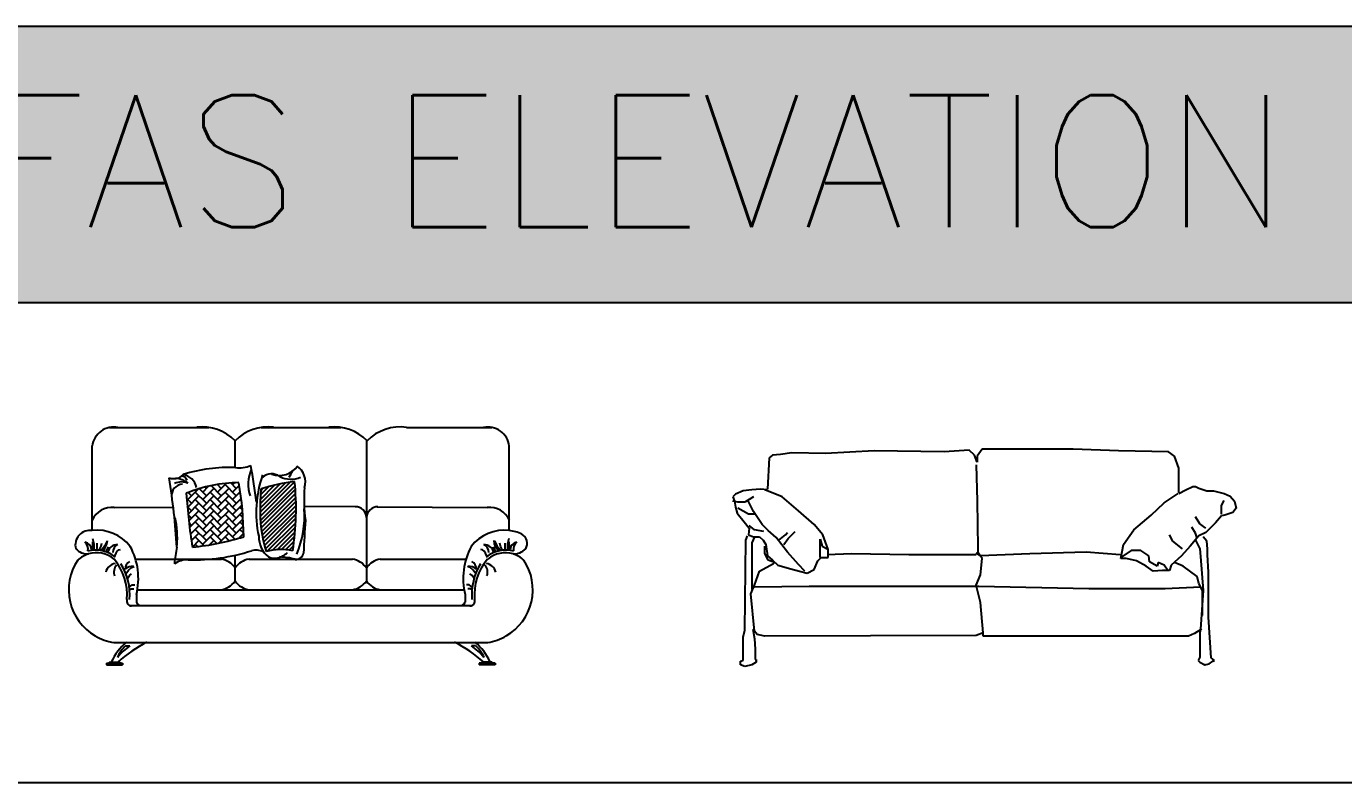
# Model space of a CAD drawing. Header units: millimetres. Extents: x 22852 to 54489, y 38200 to 53043.
# Drawn here: x 37756 to 42752, y 50174 to 53043 of the extents above; entities that cross this region are included whole.
import ezdxf

# ---------------------------------------------------------------- set-up
doc = ezdxf.new("R2010")
doc.units = ezdxf.units.MM
doc.layers.add('www.cad-blocks.net', color=7, linetype='Continuous')
doc.styles.get("Standard").update_dxf_attribs({"font": 'arial.ttf'})

# ---------------------------------------------------------------- blocks, each defined once
blk = doc.blocks.new('A$C41A21938')
for p, q in [((151.2, 801.2), (138, 791.3)), ((180.7, 804.4), (151.2, 801.2)), ((223.5, 811), (180.7, 804.4)), ((351.6, 807.7), (223.5, 811)), ((535.6, 817.6), (351.6, 807.7)), ((801.8, 814.3), (535.6, 817.6)), ((897.1, 820.9), (801.8, 814.3)), ((916.8, 801.2), (897.1, 820.9)), ((926.7, 774.9), (916.8, 801.2)), ((946.4, 824.1), (926.7, 797.9)), ((1081.1, 824.1), (946.4, 824.1)), ((1291.5, 824.1), (1081.1, 824.1)), ((1462.3, 817.6), (1291.5, 824.1)), ((1652.9, 814.3), (1462.3, 817.6)), ((1675.9, 797.9), (1652.9, 814.3)), ((138, 791.3), (131.4, 673.1)), ((923.4, 765), (926.7, 627.1)), ((926.7, 797.9), (926.7, 774.9)), ((1692.4, 751.9), (1675.9, 797.9)), ((1692.4, 712.5), (1692.4, 751.9)), ((1692.4, 660), (1692.4, 712.5)), ((9.9, 653.4), (0, 643.6)), ((39.4, 666.5), (9.9, 653.4)), ((72.3, 669.8), (39.4, 666.5)), ((105.2, 673.1), (72.3, 669.8)), ((131.4, 669.8), (105.2, 673.1)), ((187.3, 643.6), (121.6, 669.8)), ((1636.5, 620.6), (1689.1, 656.7)), ((1692.4, 656.7), (1718.7, 669.8)), ((1718.7, 669.8), (1745, 683)), ((1745, 683), (1754.8, 683)), ((1754.8, 683), (1768, 676.4)), ((1768, 676.4), (1797.5, 666.5)), ((1797.5, 666.5), (1823.8, 666.5)), ((1823.8, 666.5), (1863.3, 656.7)), ((1863.3, 656.7), (1886.3, 646.8)), ((0, 643.6), (6.6, 627.1)), ((19.7, 623.9), (0, 627.1)), ((6.6, 627.1), (9.9, 604.2)), ((9.9, 604.2), (16.4, 581.2)), ((46, 623.9), (19.7, 623.9)), ((59.2, 577.9), (19.7, 600.9)), ((78.9, 643.6), (46, 623.9)), ((78.9, 587.7), (55.9, 633.7)), ((249.7, 591), (187.3, 643.6)), ((926.7, 627.1), (930, 449.8)), ((1587.2, 574.6), (1636.5, 620.6)), ((1853.4, 610.7), (1863.3, 630.4)), ((1853.4, 577.9), (1853.4, 610.7)), ((1886.3, 646.8), (1902.7, 627.1)), ((1909.3, 600.9), (1896.1, 584.5)), ((1902.7, 627.1), (1909.3, 600.9)), ((16.4, 581.2), (42.7, 548.3)), ((85.4, 577.9), (59.2, 577.9)), ((111.7, 538.5), (78.9, 587.7)), ((308.9, 538.5), (249.7, 591)), ((1521.5, 518.8), (1587.2, 574.6)), ((1771.2, 541.8), (1754.8, 568)), ((1853.4, 571.3), (1830.4, 545.1)), ((1866.5, 574.6), (1853.4, 571.3)), ((1896.1, 584.5), (1866.5, 574.6)), ((42.7, 548.3), (62.4, 525.4)), ((62.4, 525.4), (59.2, 499.1)), ((82.2, 518.8), (62.4, 535.2)), ((118.3, 512.2), (82.2, 518.8)), ((134.7, 515.5), (111.7, 538.5)), ((164.3, 489.2), (134.7, 515.5)), ((200.5, 499.1), (207, 508.9)), ((210.3, 486), (236.6, 512.2)), ((341.8, 499.1), (308.9, 538.5)), ((1482.1, 463), (1521.5, 518.8)), ((1754.8, 505.7), (1741.7, 528.6)), ((1761.4, 486), (1754.8, 505.7)), ((1794.2, 508.9), (1768, 495.8)), ((1794.2, 525.4), (1771.2, 541.8)), ((1830.4, 545.1), (1794.2, 508.9)), ((46, 137.9), (49.3, 479.4)), ((49.3, 479.4), (55.9, 495.8)), ((59.2, 499.1), (78.9, 492.5)), ((82.2, 492.5), (72.3, 469.5)), ((72.3, 469.5), (72.3, 430.1)), ((78.9, 492.5), (101.9, 492.5)), ((101.9, 492.5), (115, 479.4)), ((115, 479.4), (124.9, 463)), ((121.6, 430.1), (121.6, 456.4)), ((124.9, 463), (131.4, 420.3)), ((207, 433.4), (164.3, 489.2)), ((174.2, 479.4), (200.5, 499.1)), ((193.9, 463), (210.3, 486)), ((331.9, 440), (331.9, 482.7)), ((331.9, 482.7), (338.5, 456.4)), ((338.5, 456.4), (358.2, 446.6)), ((361.5, 443.3), (341.8, 499.1)), ((930, 449.8), (930, 430.1)), ((1472.2, 410.4), (1482.1, 463)), ((1669.4, 476.1), (1656.2, 499.1)), ((1705.5, 446.6), (1669.4, 476.1)), ((1735.1, 456.4), (1702.2, 420.3)), ((1768, 495.8), (1735.1, 456.4)), ((1754.8, 479.4), (1771.2, 446.6)), ((1797.5, 476.1), (1784.4, 492.5)), ((1800.8, 446.6), (1797.5, 476.1)), ((72.3, 430.1), (72.3, 354.6)), ((134.7, 403.9), (121.6, 430.1)), ((131.4, 420.3), (151.2, 403.9)), ((157.7, 394), (134.7, 403.9)), ((151.2, 403.9), (170.9, 384.2)), ((249.7, 387.4), (207, 433.4)), ((308.9, 367.7), (322, 400.6)), ((322, 400.6), (335.2, 413.7)), ((331.9, 413.7), (331.9, 440)), ((335.2, 413.7), (361.5, 413.7)), ((450.2, 426.9), (358.2, 423.6)), ((361.5, 413.7), (361.5, 443.3)), ((667.1, 423.6), (450.2, 426.9)), ((923.4, 423.6), (667.1, 423.6)), ((939.8, 420.3), (923.4, 430.1)), ((946.4, 410.4), (930, 433.4)), ((1127.2, 426.9), (939.8, 420.3)), ((939.8, 348), (946.4, 410.4)), ((1340.8, 433.4), (1127.2, 426.9)), ((1468.9, 423.6), (1340.8, 433.4)), ((1511.6, 440), (1472.2, 413.7)), ((1491.9, 410.4), (1472.2, 410.4)), ((1531.4, 400.6), (1491.9, 410.4)), ((1547.8, 440), (1511.6, 440)), ((1567.5, 380.9), (1531.4, 400.6)), ((1577.4, 420.3), (1547.8, 440)), ((1580.6, 397.3), (1577.4, 420.3)), ((1702.2, 420.3), (1662.8, 384.2)), ((1771.2, 446.6), (1774.5, 417)), ((1774.5, 417), (1784.4, 288.9)), ((1800.8, 423.6), (1800.8, 446.6)), ((1804.1, 357.9), (1800.8, 423.6)), ((72.3, 354.6), (72.3, 292.2)), ((82.2, 308.6), (101.9, 361.2)), ((101.9, 361.2), (154.4, 390.7)), ((154.4, 390.7), (157.7, 394)), ((170.9, 384.2), (220.2, 371)), ((220.2, 371), (253, 361.2)), ((272.8, 361.2), (249.7, 387.4)), ((253, 361.2), (282.6, 354.6)), ((282.6, 354.6), (308.9, 367.7)), ((1593.8, 361.2), (1567.5, 380.9)), ((1610.2, 380.9), (1580.6, 397.3)), ((1629.9, 364.5), (1593.8, 361.2)), ((1613.5, 394), (1610.2, 380.9)), ((1636.5, 384.2), (1613.5, 394)), ((1656.2, 364.5), (1629.9, 364.5)), ((1649.7, 364.5), (1636.5, 384.2)), ((1662.8, 384.2), (1656.2, 364.5)), ((1708.8, 380.9), (1675.9, 394)), ((1761.4, 341.5), (1708.8, 380.9)), ((1804.1, 187.2), (1804.1, 357.9)), ((69, 275.8), (82.2, 308.6)), ((82.2, 302.1), (289.2, 305.4)), ((289.2, 305.4), (874.1, 305.4)), ((874.1, 305.4), (933.3, 305.4)), ((923.4, 308.6), (939.8, 348)), ((939.8, 243), (923.4, 308.6)), ((933.3, 305.4), (1350.6, 295.5)), ((1639.8, 295.5), (1774.5, 302.1)), ((1768, 315.2), (1761.4, 341.5)), ((1781.1, 288.9), (1768, 315.2)), ((82.2, 134.6), (69, 275.8)), ((1350.6, 295.5), (1639.8, 295.5)), ((1784.4, 288.9), (1774.5, 141.2)), ((1781.1, 193.7), (1781.1, 288.9)), ((949.7, 128.1), (939.8, 243)), ((1814, 32.8), (1804.1, 187.2)), ((39.4, 111.6), (46, 137.9)), ((39.4, 23), (39.4, 111.6)), ((75.6, 141.2), (82.2, 105.1)), ((92, 121.5), (82.2, 134.6)), ((82.2, 105.1), (85.4, 65.7)), ((121.6, 114.9), (92, 121.5)), ((923.4, 118.2), (121.6, 114.9)), ((949.7, 128.1), (923.4, 118.2)), ((949.7, 114.9), (949.7, 128.1)), ((1728.5, 114.9), (949.7, 114.9)), ((1751.5, 124.8), (1728.5, 114.9)), ((1777.8, 141.2), (1751.5, 124.8)), ((1774.5, 141.2), (1771.2, 128.1)), ((1771.2, 128.1), (1771.2, 36.1)), ((85.4, 65.7), (85.4, 26.3)), ((29.6, 19.7), (39.4, 23)), ((29.6, 6.6), (29.6, 19.7)), ((46, 0), (29.6, 6.6)), ((72.3, 6.6), (46, 0)), ((88.7, 16.4), (72.3, 6.6)), ((85.4, 26.3), (88.7, 26.3)), ((88.7, 26.3), (88.7, 16.4)), ((1771.2, 36.1), (1764.7, 23)), ((1764.7, 23), (1771.2, 16.4)), ((1771.2, 16.4), (1791, 6.6)), ((1791, 6.6), (1807.4, 9.9)), ((1807.4, 9.9), (1820.5, 19.7)), ((1827.1, 23), (1814, 32.8)), ((1820.5, 19.7), (1827.1, 23))]:
    blk.add_line(p, q)
blk.add_point((1791, 6.6))
blk = doc.blocks.new('A$C63A6746A')
for p, q in [((154.9, 900.3), (531.6, 900.3)), ((154.9, 900.3), (531.6, 900.3)), ((730.5, 900.3), (1032.7, 900.3)), ((730.5, 900.3), (1032.7, 900.3)), ((1283, 900.3), (1605.3, 900.3)), ((1283, 900.3), (1605.3, 900.3)), ((629.8, 851.1), (629.8, 748.2)), ((629.8, 851.1), (629.8, 748.2)), ((1129.8, 852.2), (1129.8, 316.4)), ((1129.8, 852.2), (1129.8, 316.4)), ((89.2, 509.4), (89.2, 830.2)), ((89.2, 509.4), (89.2, 830.2)), ((1671, 509.4), (1671, 830.2)), ((1671, 509.4), (1671, 830.2)), ((451.5, 626.7), (492, 667.3)), ((451.5, 626.7), (492, 667.3)), ((465.6, 640.9), (453.1, 653.4)), ((465.6, 640.9), (453.1, 653.4)), ((522.2, 612.6), (479.8, 655)), ((522.2, 612.6), (479.8, 655)), ((522.2, 640.9), (494.9, 668.2)), ((522.2, 640.9), (494.9, 668.2)), ((508.1, 655), (530.7, 677.7)), ((508.1, 655), (530.7, 677.7)), ((508.1, 626.7), (550.5, 669.2)), ((508.1, 626.7), (550.5, 669.2)), ((522.2, 669.2), (517, 674.4)), ((522.2, 669.2), (517, 674.4)), ((578.8, 612.6), (536.3, 655)), ((578.8, 612.6), (536.3, 655)), ((578.8, 640.9), (539.9, 679.7)), ((578.8, 640.9), (539.9, 679.7)), ((578.8, 669.2), (563.8, 684.2)), ((578.8, 669.2), (563.8, 684.2)), ((564.6, 655), (598.2, 688.6)), ((564.6, 655), (598.2, 688.6)), ((564.6, 683.3), (565.8, 684.5)), ((564.6, 683.3), (565.8, 684.5)), ((564.6, 626.7), (607, 669.2)), ((564.6, 626.7), (607, 669.2)), ((635.3, 640.9), (592.9, 683.3)), ((635.3, 640.9), (592.9, 683.3)), ((635.3, 612.6), (592.9, 655)), ((635.3, 612.6), (592.9, 655)), ((635.3, 669.2), (614.6, 689.9)), ((635.3, 669.2), (614.6, 689.9)), ((621.2, 683.3), (628.4, 690.5)), ((621.2, 683.3), (628.4, 690.5)), ((621.2, 655), (647.2, 681)), ((621.2, 655), (647.2, 681)), ((621.2, 626.7), (650.9, 656.4)), ((621.2, 626.7), (650.9, 656.4)), ((651.3, 653.2), (649.5, 655)), ((651.3, 653.2), (649.5, 655)), ((725.7, 578.6), (839.8, 692.7)), ((725.7, 578.6), (839.8, 692.7)), ((725.8, 594.7), (820.7, 689.5)), ((725.8, 594.7), (820.7, 689.5)), ((726, 563), (856.8, 693.9)), ((726, 563), (856.8, 693.9)), ((726.3, 611.1), (800.9, 685.7)), ((726.3, 611.1), (800.9, 685.7)), ((726.8, 627.5), (780.5, 681.2)), ((726.8, 627.5), (780.5, 681.2)), ((726.8, 547.9), (858.3, 679.4)), ((726.8, 547.9), (858.3, 679.4)), ((727.5, 644.1), (759.2, 675.8)), ((727.5, 644.1), (759.2, 675.8)), ((728, 533.2), (859.5, 664.7)), ((728, 533.2), (859.5, 664.7)), ((728.4, 660.9), (736.9, 669.4)), ((728.4, 660.9), (736.9, 669.4)), ((729.5, 518.9), (860.6, 649.9)), ((729.5, 518.9), (860.6, 649.9)), ((465.6, 612.6), (447.2, 631)), ((465.6, 612.6), (447.2, 631)), ((465.6, 584.3), (449.8, 600.1)), ((465.6, 584.3), (449.8, 600.1)), ((451.5, 598.5), (493.9, 640.9)), ((451.5, 598.5), (493.9, 640.9)), ((452.7, 571.3), (493.9, 612.6)), ((452.7, 571.3), (493.9, 612.6)), ((522.2, 584.3), (479.8, 626.7)), ((522.2, 584.3), (479.8, 626.7)), ((508.1, 598.5), (550.5, 640.9)), ((508.1, 598.5), (550.5, 640.9)), ((508.1, 570.2), (550.5, 612.6)), ((508.1, 570.2), (550.5, 612.6)), ((578.8, 584.3), (536.3, 626.7)), ((578.8, 584.3), (536.3, 626.7)), ((564.6, 598.5), (607, 640.9)), ((564.6, 598.5), (607, 640.9)), ((564.6, 570.2), (607, 612.6)), ((564.6, 570.2), (607, 612.6)), ((635.3, 584.3), (592.9, 626.7)), ((635.3, 584.3), (592.9, 626.7)), ((621.2, 598.5), (654.1, 631.4)), ((621.2, 598.5), (654.1, 631.4)), ((621.2, 570.2), (657, 606)), ((621.2, 570.2), (657, 606)), ((655.4, 620.8), (649.5, 626.7)), ((655.4, 620.8), (649.5, 626.7)), ((731.5, 504.9), (861.4, 634.8)), ((731.5, 504.9), (861.4, 634.8)), ((733.8, 491.3), (862, 619.5)), ((733.8, 491.3), (862, 619.5)), ((736.4, 478), (862.3, 603.9)), ((736.4, 478), (862.3, 603.9)), ((1088.5, 599.2), (893.4, 600.4)), ((1088.5, 599.2), (893.4, 600.4)), ((172.7, 596.8), (396.4, 598.2)), ((172.7, 596.8), (396.4, 598.2)), ((465.6, 556), (452.9, 568.7)), ((465.6, 556), (452.9, 568.7)), ((455.5, 545.9), (493.9, 584.3)), ((455.5, 545.9), (493.9, 584.3)), ((458.5, 520.6), (493.9, 556)), ((458.5, 520.6), (493.9, 556)), ((522.2, 556), (479.8, 598.5)), ((522.2, 556), (479.8, 598.5)), ((522.2, 527.7), (479.8, 570.2)), ((522.2, 527.7), (479.8, 570.2)), ((508.1, 541.9), (550.5, 584.3)), ((508.1, 541.9), (550.5, 584.3)), ((508.1, 513.6), (550.5, 556)), ((508.1, 513.6), (550.5, 556)), ((578.8, 556), (536.3, 598.5)), ((578.8, 556), (536.3, 598.5)), ((578.8, 527.7), (536.3, 570.2)), ((578.8, 527.7), (536.3, 570.2)), ((564.6, 541.9), (607, 584.3)), ((564.6, 541.9), (607, 584.3)), ((564.6, 513.6), (607, 556)), ((564.6, 513.6), (607, 556)), ((635.3, 556), (592.9, 598.5)), ((635.3, 556), (592.9, 598.5)), ((635.3, 527.7), (592.9, 570.2)), ((635.3, 527.7), (592.9, 570.2)), ((621.2, 541.9), (659.4, 580.1)), ((621.2, 541.9), (659.4, 580.1)), ((621.2, 513.6), (661.3, 553.8)), ((621.2, 513.6), (661.3, 553.8)), ((658.6, 589.3), (649.5, 598.5)), ((658.6, 589.3), (649.5, 598.5)), ((661, 558.6), (649.5, 570.2)), ((661, 558.6), (649.5, 570.2)), ((739.3, 465), (862.4, 588.1)), ((739.3, 465), (862.4, 588.1)), ((742.5, 452.3), (862.2, 572)), ((742.5, 452.3), (862.2, 572)), ((746, 439.8), (861.8, 555.7)), ((746, 439.8), (861.8, 555.7)), ((1169.9, 599.4), (1587.4, 596.8)), ((1169.9, 599.4), (1587.4, 596.8)), ((465.6, 527.7), (456.5, 536.9)), ((465.6, 527.7), (456.5, 536.9)), ((465.6, 499.5), (460.6, 504.5)), ((465.6, 499.5), (460.6, 504.5)), ((461.8, 495.7), (493.9, 527.7)), ((461.8, 495.7), (493.9, 527.7)), ((522.2, 499.5), (479.8, 541.9)), ((522.2, 499.5), (479.8, 541.9)), ((522.2, 471.2), (479.8, 513.6)), ((522.2, 471.2), (479.8, 513.6)), ((508.1, 485.3), (550.5, 527.7)), ((508.1, 485.3), (550.5, 527.7)), ((578.8, 499.5), (536.3, 541.9)), ((578.8, 499.5), (536.3, 541.9)), ((578.8, 471.2), (536.3, 513.6)), ((578.8, 471.2), (536.3, 513.6)), ((564.6, 485.3), (607, 527.7)), ((564.6, 485.3), (607, 527.7)), ((635.3, 499.5), (592.9, 541.9)), ((635.3, 499.5), (592.9, 541.9)), ((630.6, 475.9), (592.9, 513.6)), ((630.6, 475.9), (592.9, 513.6)), ((621.2, 485.3), (662.8, 526.9)), ((621.2, 485.3), (662.8, 526.9)), ((662.7, 528.6), (649.5, 541.9)), ((662.7, 528.6), (649.5, 541.9)), ((663.7, 499.4), (649.5, 513.6)), ((663.7, 499.4), (649.5, 513.6)), ((752.7, 430.7), (861.1, 539)), ((752.7, 430.7), (861.1, 539)), ((772.5, 434.5), (860, 522.1)), ((772.5, 434.5), (860, 522.1)), ((790.3, 436.4), (858.6, 504.8)), ((790.3, 436.4), (858.6, 504.8)), ((90.4, 466.6), (89.9, 448.7)), ((90.4, 466.6), (89.9, 448.7)), ((90.3, 479.3), (95.5, 458.4)), ((90.3, 479.3), (95.5, 458.4)), ((95.5, 458.4), (95.5, 449.1)), ((95.5, 458.4), (95.5, 449.1)), ((106.1, 461.5), (106.1, 444.8)), ((106.1, 461.5), (106.1, 444.8)), ((115, 434.7), (122.8, 449.8)), ((115, 434.7), (122.8, 449.8)), ((122.8, 449.8), (125.1, 461.5)), ((122.8, 449.8), (125.1, 461.5)), ((136.8, 451.4), (130.4, 443.3)), ((136.8, 451.4), (130.4, 443.3)), ((145.5, 470.6), (136.8, 451.4)), ((145.5, 470.6), (136.8, 451.4)), ((138.5, 444.2), (145.2, 458.2)), ((138.5, 444.2), (145.2, 458.2)), ((145.2, 458.2), (146.9, 471)), ((145.2, 458.2), (146.9, 471)), ((465.6, 471.2), (465.3, 471.5)), ((465.6, 471.2), (465.3, 471.5)), ((465.4, 470.9), (493.9, 499.5)), ((465.4, 470.9), (493.9, 499.5)), ((469.2, 446.4), (493.9, 471.2)), ((469.2, 446.4), (493.9, 471.2)), ((513.5, 451.6), (479.8, 485.3)), ((513.5, 451.6), (479.8, 485.3)), ((488.5, 448.3), (479.8, 457)), ((488.5, 448.3), (479.8, 457)), ((508.1, 457), (550.5, 499.5)), ((508.1, 457), (550.5, 499.5)), ((534.1, 454.8), (550.5, 471.2)), ((534.1, 454.8), (550.5, 471.2)), ((561.8, 459.8), (536.3, 485.3)), ((561.8, 459.8), (536.3, 485.3)), ((537.9, 455.4), (536.3, 457)), ((537.9, 455.4), (536.3, 457)), ((568.8, 461.2), (607, 499.5)), ((568.8, 461.2), (607, 499.5)), ((608.1, 470.1), (592.9, 485.3)), ((608.1, 470.1), (592.9, 485.3)), ((605.2, 469.4), (607, 471.2)), ((605.2, 469.4), (607, 471.2)), ((643.8, 479.6), (663.6, 499.5)), ((643.8, 479.6), (663.6, 499.5)), ((652.6, 482.2), (649.5, 485.3)), ((652.6, 482.2), (649.5, 485.3)), ((806.7, 436.9), (856.9, 487.1)), ((806.7, 436.9), (856.9, 487.1)), ((822, 436.3), (854.8, 469.1)), ((822, 436.3), (854.8, 469.1)), ((836.4, 434.8), (852.3, 450.7)), ((836.4, 434.8), (852.3, 450.7)), ((1614.9, 458.2), (1613.3, 471)), ((1614.9, 458.2), (1613.3, 471)), ((1614.7, 470.6), (1623.4, 451.4)), ((1614.7, 470.6), (1623.4, 451.4)), ((1621.6, 444.2), (1614.9, 458.2)), ((1621.6, 444.2), (1614.9, 458.2)), ((1623.4, 451.4), (1629.8, 443.3)), ((1623.4, 451.4), (1629.8, 443.3)), ((1637.3, 449.8), (1635.1, 461.5)), ((1637.3, 449.8), (1635.1, 461.5)), ((1645.1, 434.7), (1637.3, 449.8)), ((1645.1, 434.7), (1637.3, 449.8)), ((1654.1, 461.5), (1654.1, 444.8)), ((1654.1, 461.5), (1654.1, 444.8)), ((1669.8, 479.3), (1664.6, 458.4)), ((1669.8, 479.3), (1664.6, 458.4)), ((1664.6, 458.4), (1664.6, 449.1)), ((1664.6, 458.4), (1664.6, 449.1)), ((1669.7, 466.6), (1670.3, 448.7)), ((1669.7, 466.6), (1670.3, 448.7)), ((89.9, 448.7), (91, 434.2)), ((89.9, 448.7), (91, 434.2)), ((95.5, 449.1), (95.5, 438.7)), ((95.5, 449.1), (95.5, 438.7)), ((95.5, 438.7), (95.5, 434.6)), ((95.5, 438.7), (95.5, 434.6)), ((106.1, 444.8), (105.5, 434.2)), ((106.1, 444.8), (105.5, 434.2)), ((130.4, 443.3), (121.1, 433.4)), ((130.4, 443.3), (121.1, 433.4)), ((130.1, 431.4), (138.5, 444.2)), ((130.1, 431.4), (138.5, 444.2)), ((143.7, 435.2), (140.8, 427.6)), ((143.7, 435.2), (140.8, 427.6)), ((150.1, 447.4), (143.7, 435.2)), ((150.1, 447.4), (143.7, 435.2)), ((173.1, 409), (179.8, 423)), ((173.1, 409), (179.8, 423)), ((179.8, 423), (183.7, 430.8)), ((179.8, 423), (183.7, 430.8)), ((183.7, 430.8), (190.4, 435.8)), ((183.7, 430.8), (190.4, 435.8)), ((190.4, 435.8), (196.6, 437)), ((190.4, 435.8), (196.6, 437)), ((253.4, 400.3), (578.9, 400.3)), ((253.4, 400.3), (578.9, 400.3)), ((629.8, 415.4), (629.8, 316.1)), ((629.8, 415.4), (629.8, 316.1)), ((683.4, 400.3), (1076.8, 400.3)), ((683.4, 400.3), (1076.8, 400.3)), ((1181.2, 400.3), (1506.7, 400.3)), ((1181.2, 400.3), (1506.7, 400.3)), ((1569.7, 435.8), (1563.5, 437)), ((1569.7, 435.8), (1563.5, 437)), ((1576.4, 430.8), (1569.7, 435.8)), ((1576.4, 430.8), (1569.7, 435.8)), ((1580.3, 423), (1576.4, 430.8)), ((1580.3, 423), (1576.4, 430.8)), ((1587, 409), (1580.3, 423)), ((1587, 409), (1580.3, 423)), ((1610, 447.4), (1616.4, 435.2)), ((1610, 447.4), (1616.4, 435.2)), ((1616.4, 435.2), (1619.3, 427.6)), ((1616.4, 435.2), (1619.3, 427.6)), ((1630, 431.4), (1621.6, 444.2)), ((1630, 431.4), (1621.6, 444.2)), ((1629.8, 443.3), (1639.1, 433.4)), ((1629.8, 443.3), (1639.1, 433.4)), ((1654.1, 444.8), (1654.6, 434.2)), ((1654.1, 444.8), (1654.6, 434.2)), ((1664.6, 449.1), (1664.6, 438.7)), ((1664.6, 449.1), (1664.6, 438.7)), ((1664.6, 438.7), (1664.6, 434.6)), ((1664.6, 438.7), (1664.6, 434.6)), ((1670.3, 448.7), (1669.1, 434.2)), ((1670.3, 448.7), (1669.1, 434.2)), ((216.5, 344.4), (226.6, 358.8)), ((216.5, 344.4), (226.6, 358.8)), ((226.6, 358.8), (237.6, 369)), ((226.6, 358.8), (237.6, 369)), ((237.6, 369), (247.8, 372.3)), ((237.6, 369), (247.8, 372.3)), ((1522.5, 369), (1512.3, 372.3)), ((1522.5, 369), (1512.3, 372.3)), ((1533.5, 358.8), (1522.5, 369)), ((1533.5, 358.8), (1522.5, 369)), ((1543.7, 344.4), (1533.5, 358.8)), ((1543.7, 344.4), (1533.5, 358.8)), ((222.4, 327.5), (230, 339.3)), ((222.4, 327.5), (230, 339.3)), ((228.3, 293.6), (241, 303.8)), ((228.3, 293.6), (241, 303.8)), ((230, 339.3), (238.5, 345.3)), ((230, 339.3), (238.5, 345.3)), ((241, 303.8), (251.2, 302.9)), ((241, 303.8), (251.2, 302.9)), ((1519.1, 303.8), (1508.9, 302.9)), ((1519.1, 303.8), (1508.9, 302.9)), ((1531.8, 293.6), (1519.1, 303.8)), ((1531.8, 293.6), (1519.1, 303.8)), ((1530.1, 339.3), (1521.6, 345.3)), ((1530.1, 339.3), (1521.6, 345.3)), ((1537.7, 327.5), (1530.1, 339.3)), ((1537.7, 327.5), (1530.1, 339.3)), ((229.2, 284.3), (236.8, 287.7)), ((229.2, 284.3), (236.8, 287.7)), ((236.8, 287.7), (247, 287.7)), ((236.8, 287.7), (247, 287.7)), ((256.7, 267.9), (256.7, 237.7)), ((256.7, 267.9), (256.7, 237.7)), ((260.5, 284.7), (1499.6, 284.7)), ((260.5, 284.7), (1499.6, 284.7)), ((1503.5, 267.9), (1503.5, 237.7)), ((1503.5, 267.9), (1503.5, 237.7)), ((1523.3, 287.7), (1513.2, 287.7)), ((1523.3, 287.7), (1513.2, 287.7)), ((1531, 284.3), (1523.3, 287.7)), ((1531, 284.3), (1523.3, 287.7)), ((230.8, 224.8), (1529.4, 224.8)), ((230.8, 224.8), (1529.4, 224.8)), ((171.1, 84.7), (1589.1, 84.7)), ((171.1, 84.7), (1589.1, 84.7)), ((216.6, 71.6), (232.4, 71.6)), ((216.6, 71.6), (232.4, 71.6)), ((1543.5, 71.6), (1527.7, 71.6)), ((1543.5, 71.6), (1527.7, 71.6)), ((143, 6.6), (203.5, 6.6)), ((143, 6.6), (143, 0)), ((143, 6.6), (203.5, 6.6)), ((143, 6.6), (143, 0)), ((143, 0.3), (203.5, 0.3)), ((143, 0.3), (203.5, 0.3)), ((153.6, 10), (194.9, 10)), ((153.6, 10), (153.6, 6.6)), ((153.6, 10), (194.9, 10)), ((153.6, 10), (153.6, 6.6)), ((194.9, 10), (194.9, 6.6)), ((194.9, 10), (194.9, 6.6)), ((203.5, 6.6), (203.5, 0)), ((203.5, 6.6), (203.5, 0)), ((1617.1, 6.6), (1556.6, 6.6)), ((1556.6, 6.6), (1556.6, 0)), ((1617.1, 6.6), (1556.6, 6.6)), ((1556.6, 6.6), (1556.6, 0)), ((1617.1, 0), (1556.6, 0)), ((1617.1, 0), (1556.6, 0)), ((1606.5, 10), (1565.3, 10)), ((1565.3, 10), (1565.3, 6.6)), ((1606.5, 10), (1565.3, 10)), ((1565.3, 10), (1565.3, 6.6)), ((1606.5, 10), (1606.5, 6.6)), ((1606.5, 10), (1606.5, 6.6)), ((1617.1, 6.6), (1617.1, 0)), ((1617.1, 6.6), (1617.1, 0))]:
    blk.add_line(p, q)
for centre, radius, start, end in [((171.1, 819.3), 82.6, 79.005, 172.4153), ((171.1, 819.3), 82.6, 79.005, 172.4153), ((506.3, 727.1), 175.1, 44.5331, 96.8215), ((506.3, 727.1), 175.1, 44.5331, 96.8215), ((755.9, 727.1), 175.1, 83.1785, 135.4669), ((755.9, 727.1), 175.1, 83.1785, 135.4669), ((1007.4, 727.1), 175.1, 44.5331, 96.8215), ((1007.4, 727.1), 175.1, 44.5331, 96.8215), ((1257, 727.1), 175.1, 81.9158, 135.4669), ((1257, 727.1), 175.1, 81.9158, 135.4669), ((1283, 910.3), 10, 261.9158, 270), ((1283, 910.3), 10, 261.9158, 270), ((1589, 819.3), 82.6, 7.5847, 100.995), ((1589, 819.3), 82.6, 7.5847, 100.995), ((647.6, 847), 100, 261.3295, 295.288), ((647.6, 847), 100, 261.3295, 295.288), ((-2380.1, 191.2), 3122, 7.8374, 10.4333), ((-2380.1, 191.2), 3122, 7.8374, 10.4333), ((799.1, 803.2), 84.7, 250.3792, 324.0819), ((799.1, 803.2), 84.7, 250.3792, 324.0819), ((825.9, 694), 71.7, 342.8702, 55.9823), ((825.9, 694), 71.7, 342.8702, 55.9823), ((-2214.4, 281.2), 2630, 3.5879, 9.3613), ((-2214.4, 281.2), 2630, 3.5879, 9.3613), ((399.2, 776), 69.6, 254.4676, 284.8565), ((399.2, 776), 69.6, 254.4676, 284.8565), ((394.8, 614.4), 93.9, 52.0041, 82.875), ((394.8, 614.4), 93.9, 52.0041, 82.875), ((396.6, 757.8), 53.2, 292.6163, 319.9209), ((396.6, 757.8), 53.2, 292.6163, 319.9209), ((427.5, 693), 22.4, 15.5868, 94.0145), ((427.5, 693), 22.4, 15.5868, 94.0145), ((427.7, 662.8), 58, 9.5448, 84.3395), ((427.7, 662.8), 58, 9.5448, 84.3395), ((610, 159.5), 589.1, 87.8163, 107.3161), ((610, 159.5), 589.1, 87.8163, 107.3161), ((824.6, 684.7), 143.7, 156.9202, 197.989), ((824.6, 684.7), 143.7, 156.9202, 197.989), ((1136, 577.4), 425.1, 160.3837, 192.2146), ((1136, 577.4), 425.1, 160.3837, 192.2146), ((769, 676.8), 47.7, 61.8481, 143.6977), ((769, 676.8), 47.7, 61.8481, 143.6977), ((767.8, 650.7), 71.5, 62.2324, 78.4845), ((767.8, 650.7), 71.5, 62.2324, 78.4845), ((841.9, 792.7), 88.7, 242.5989, 294.8842), ((841.9, 792.7), 88.7, 242.5989, 294.8842), ((611, 846.4), 262.8, 329.0444, 335.4066), ((611, 846.4), 262.8, 329.0444, 335.4066), ((434.4, 641.1), 44.2, 94.3789, 185.9246), ((434.4, 641.1), 44.2, 94.3789, 185.9246), ((427.6, 628.5), 64.9, 67.2921, 113.8646), ((427.6, 628.5), 64.9, 67.2921, 113.8646), ((647.1, 169.3), 521.6, 90.1746, 112.7138), ((647.1, 169.3), 521.6, 90.1746, 112.7138), ((2750.5, 811.6), 2310.3, 183.9994, 189.098), ((2750.5, 811.6), 2310.3, 183.9994, 189.098), ((-693, 467.2), 1357.1, 0.779, 9.4843), ((-693, 467.2), 1357.1, 0.779, 9.4843), ((2626.4, 557.1), 1900.9, 176.6895, 178.6509), ((2626.4, 557.1), 1900.9, 176.6895, 178.6509), ((952.4, -43.6), 744.9, 97.3861, 107.4773), ((952.4, -43.6), 744.9, 97.3861, 107.4773), ((-101.3, 590), 963.7, 350.6043, 6.2634), ((-101.3, 590), 963.7, 350.6043, 6.2634), ((1523.7, 627), 631, 175.8271, 187.23), ((1523.7, 627), 631, 175.8271, 187.23), ((1229.2, 581.4), 503.5, 177.6712, 197.5283), ((1229.2, 581.4), 503.5, 177.6712, 197.5283), ((164, 514.9), 82.4, 83.9332, 155.8964), ((164, 514.9), 82.4, 83.9332, 155.8964), ((31.4, 481), 380.6, 355.8053, 11.6303), ((31.4, 481), 380.6, 355.8053, 11.6303), ((518.3, 565.2), 376.1, 337.2199, 4.0319), ((518.3, 565.2), 376.1, 337.2199, 4.0319), ((1086.7, 556.2), 43.2, 3.3063, 90.2037), ((1086.7, 556.2), 43.2, 3.3063, 90.2037), ((1172.9, 556.2), 43.2, 89.7963, 176.6937), ((1172.9, 556.2), 43.2, 89.7963, 176.6937), ((1596.2, 514.9), 82.4, 24.1036, 96.0668), ((1596.2, 514.9), 82.4, 24.1036, 96.0668), ((80.9, 454.2), 55.8, 81.5152, 194.5821), ((80.9, 454.2), 55.8, 81.5152, 194.5821), ((108.1, 352.2), 158.3, 37.7144, 96.8733), ((108.1, 352.2), 158.3, 37.7144, 96.8733), ((3421.7, 349), 2531.7, 175.5025, 178.3052), ((3421.7, 349), 2531.7, 175.5025, 178.3052), ((1652, 352.2), 158.3, 83.1267, 142.2856), ((1652, 352.2), 158.3, 83.1267, 142.2856), ((1652, 352.2), 158.3, 65.0119, 83.1267), ((1652, 352.2), 158.3, 65.0119, 83.1267), ((39.9, 438.9), 33.4, 348.0309, 51.1781), ((39.9, 438.9), 33.4, 348.0309, 51.1781), ((56.8, 436), 29.2, 2.9292, 80.9543), ((56.8, 436), 29.2, 2.9292, 80.9543), ((184.2, 419), 36.9, 88.074, 168.5796), ((184.2, 419), 36.9, 88.074, 168.5796), ((201.1, 426.2), 34.1, 117.3104, 180.728), ((201.1, 426.2), 34.1, 117.3104, 180.728), ((375.3, 1410.3), 968.6, 275.5629, 287.3395), ((375.3, 1410.3), 968.6, 275.5629, 287.3395), ((824.2, 488.1), 103.7, 180.3867, 229.8102), ((824.2, 488.1), 103.7, 180.3867, 229.8102), ((1559.1, 426.2), 34.1, 359.272, 62.6896), ((1559.1, 426.2), 34.1, 359.272, 62.6896), ((1576, 419), 36.9, 11.4204, 91.926), ((1576, 419), 36.9, 11.4204, 91.926), ((1703.3, 436), 29.2, 99.0457, 177.0708), ((1703.3, 436), 29.2, 99.0457, 177.0708), ((1720.2, 438.9), 33.4, 128.8219, 191.9691), ((1720.2, 438.9), 33.4, 128.8219, 191.9691), ((1697.6, 460.6), 41.1, 330.1079, 58.8514), ((1697.6, 460.6), 41.1, 330.1079, 58.8514), ((73.4, 485), 64.7, 223.9927, 271.1673), ((73.4, 485), 64.7, 223.9927, 271.1673), ((104.3, 321.6), 103.1, 106.679, 132.9701), ((104.3, 321.6), 103.1, 106.679, 132.9701), ((102.1, 316.5), 118.4, 50.807, 105.1392), ((102.1, 316.5), 118.4, 50.807, 105.1392), ((105.3, 320.1), 104.8, 50.2154, 106.9234), ((105.3, 320.1), 104.8, 50.2154, 106.9234), ((13.9, 266.3), 207.6, 354.9715, 40.2954), ((13.9, 266.3), 207.6, 354.9715, 40.2954), ((6.9, 327.2), 257.2, 346.2496, 28.2866), ((6.9, 327.2), 257.2, 346.2496, 28.2866), ((816.2, 353.2), 416.2, 167.1456, 175.8231), ((816.2, 353.2), 416.2, 167.1456, 175.8231), ((474.6, 1100.3), 702.3, 268.2928, 288.101), ((474.6, 1100.3), 702.3, 268.2928, 288.101), ((566.3, 322.4), 79, 34.8193, 81.2046), ((566.3, 322.4), 79, 34.8193, 81.2046), ((696, 322.4), 79, 98.7954, 145.1807), ((696, 322.4), 79, 98.7954, 145.1807), ((709.8, 371.6), 63.5, 63.6112, 105.5155), ((709.8, 371.6), 63.5, 63.6112, 105.5155), ((680, 439.2), 59.1, 349.5027, 351.046), ((680, 439.2), 59.1, 349.5027, 351.046), ((805.6, 210.6), 226.4, 78.8084, 104.4625), ((805.6, 210.6), 226.4, 78.8084, 104.4625), ((780.2, 457.9), 54.1, 244.9434, 290.4784), ((780.2, 457.9), 54.1, 244.9434, 290.4784), ((770.1, 489.9), 87.3, 285.1301, 312.9462), ((770.1, 489.9), 87.3, 285.1301, 312.9462), ((788.6, 111.8), 297.3, 76.2323, 87.9639), ((788.6, 111.8), 297.3, 76.2323, 87.9639), ((859.8, 430.9), 32.1, 269.1835, 347.3593), ((859.8, 430.9), 32.1, 269.1835, 347.3593), ((1064.2, 322.4), 79, 34.8193, 81.2046), ((1064.2, 322.4), 79, 34.8193, 81.2046), ((1193.8, 322.4), 79, 98.7954, 145.1807), ((1193.8, 322.4), 79, 98.7954, 145.1807), ((1753.2, 327.2), 257.2, 151.7134, 193.7504), ((1753.2, 327.2), 257.2, 151.7134, 193.7504), ((1746.2, 266.3), 207.6, 139.7046, 185.0285), ((1746.2, 266.3), 207.6, 139.7046, 185.0285), ((1658, 316.5), 118.4, 74.8608, 129.193), ((1658, 316.5), 118.4, 74.8608, 129.193), ((1655.8, 321.6), 103.1, 73.321, 129.9572), ((1655.8, 321.6), 103.1, 73.321, 129.9572), ((1686.7, 485), 64.7, 268.8327, 316.0073), ((1686.7, 485), 64.7, 268.8327, 316.0073), ((1657.3, 324.2), 100.2, 46.6486, 73.7023), ((1657.3, 324.2), 100.2, 46.6486, 73.7023), ((201.4, 284.6), 201.6, 146.092, 239.9666), ((201.4, 284.6), 201.6, 146.092, 239.9666), ((182.1, 340.9), 43.3, 98.3023, 165.2997), ((182.1, 340.9), 43.3, 98.3023, 165.2997), ((213.8, 351), 42.3, 139.9268, 199.4499), ((213.8, 351), 42.3, 139.9268, 199.4499), ((7.2, 265.6), 224.3, 355.3136, 31.5786), ((7.2, 265.6), 224.3, 355.3136, 31.5786), ((247.1, 362.9), 33.2, 119.2645, 181.2125), ((247.1, 362.9), 33.2, 119.2645, 181.2125), ((240, 335.7), 37.1, 80.4734, 134.5556), ((240, 335.7), 37.1, 80.4734, 134.5556), ((451.5, 305.6), 92.8, 88.6608, 122.8975), ((451.5, 305.6), 92.8, 88.6608, 122.8975), ((1520.2, 335.7), 37.1, 45.4444, 99.5266), ((1520.2, 335.7), 37.1, 45.4444, 99.5266), ((1753, 265.6), 224.3, 148.4214, 184.6864), ((1753, 265.6), 224.3, 148.4214, 184.6864), ((1513.1, 362.9), 33.2, 358.7875, 60.7355), ((1513.1, 362.9), 33.2, 358.7875, 60.7355), ((1546.4, 351), 42.3, 340.5501, 40.0732), ((1546.4, 351), 42.3, 340.5501, 40.0732), ((1578.1, 340.9), 43.3, 14.7003, 81.6977), ((1578.1, 340.9), 43.3, 14.7003, 81.6977), ((1558.7, 284.6), 201.6, 300.0334, 33.908), ((1558.7, 284.6), 201.6, 300.0334, 33.908), ((566.3, 363), 79, 277.4634, 325.1807), ((566.3, 363), 79, 277.4634, 325.1807), ((696, 363), 79, 214.8193, 262.5366), ((696, 363), 79, 214.8193, 262.5366), ((1064.2, 362.7), 79, 278.7954, 325.1807), ((1064.2, 362.7), 79, 278.7954, 325.1807), ((1193.8, 362.7), 79, 214.8193, 261.2046), ((1193.8, 362.7), 79, 214.8193, 261.2046), ((238.7, 242), 18.9, 160.9386, 270.1733), ((238.7, 242), 18.9, 160.9386, 270.1733), ((275.1, 243.4), 19.3, 195.8866, 280.1375), ((275.1, 243.4), 19.3, 195.8866, 280.1375), ((1485.1, 243.4), 19.3, 259.8625, 344.1134), ((1485.1, 243.4), 19.3, 259.8625, 344.1134), ((1521.5, 242), 18.9, 269.8267, 19.0614), ((1521.5, 242), 18.9, 269.8267, 19.0614), ((199.1, 274.2), 191.5, 239.0152, 261.5794), ((199.1, 274.2), 191.5, 239.0152, 261.5794), ((1561, 274.2), 191.5, 278.4206, 300.9848), ((1561, 274.2), 191.5, 278.4206, 300.9848), ((345.8, -71.2), 201.5, 128.9326, 156.0777), ((345.8, -71.2), 201.5, 128.9326, 156.0777), ((301.9, -22.4), 127.7, 132.5992, 156.8692), ((301.9, -22.4), 127.7, 132.5992, 156.8692), ((338.6, -90.7), 194, 123.1976, 142.3587), ((338.6, -90.7), 194, 123.1976, 142.3587), ((536.3, -382.9), 526.2, 117.0785, 131.6959), ((536.3, -382.9), 526.2, 117.0785, 131.6959), ((1223.9, -382.9), 526.2, 48.3041, 62.9215), ((1223.9, -382.9), 526.2, 48.3041, 62.9215), ((1421.5, -90.7), 194, 37.6413, 56.8024), ((1421.5, -90.7), 194, 37.6413, 56.8024), ((1414.3, -71.2), 201.5, 23.9223, 51.0674), ((1414.3, -71.2), 201.5, 23.9223, 51.0674), ((1458.2, -22.4), 127.7, 23.1308, 47.4008), ((1458.2, -22.4), 127.7, 23.1308, 47.4008)]:
    blk.add_arc(centre, radius, start, end)
blk = doc.blocks.new('FORMAT')
at = {"true_color": 0x546d8e}
h = blk.add_hatch(color=155, dxfattribs=at)
h.set_gradient(color1=(68, 68, 68), color2=(84, 109, 142), tint=1)
h.paths.add_polyline_path([(26581.4, 53043.5), (26581.4, 51995.5), (54489.3, 51995.5), (54489.3, 53043.5)])
at = {"color": 155, "true_color": 0x546d8e}
for p, q in [((26581.4, 53043.5), (54489.3, 53043.5)), ((26581.4, 51995.5), (54489.3, 51995.5)), ((26581.4, 51995.5), (54489.3, 51995.5)), ((26581.4, 50174.5), (54489.3, 50174.5))]:
    blk.add_line(p, q, dxfattribs=at)
at = {"insert": (36692.4, 52782.1), "char_height": 500, "attachment_point": 1}
blk.add_mtext_dynamic_manual_height_columns('{\\Fsimplex|c0;\\C255;\\c16777215;SOFAS ELEVATION}', width=16790, gutter_width=12.5, heights=[0], dxfattribs=at)

msp = doc.modelspace()

# ---------------------------------------------------------------- block references
for name, p in [('A$C63A6746A', (37916.7, 50621.6)), ('A$C41A21938', (40435.5, 50615))]:
    msp.add_blockref(name, p)
at = {"layer": 'www.cad-blocks.net'}
msp.add_blockref('FORMAT', (0, 0), dxfattribs=at)

doc.saveas('drawing.dxf')
